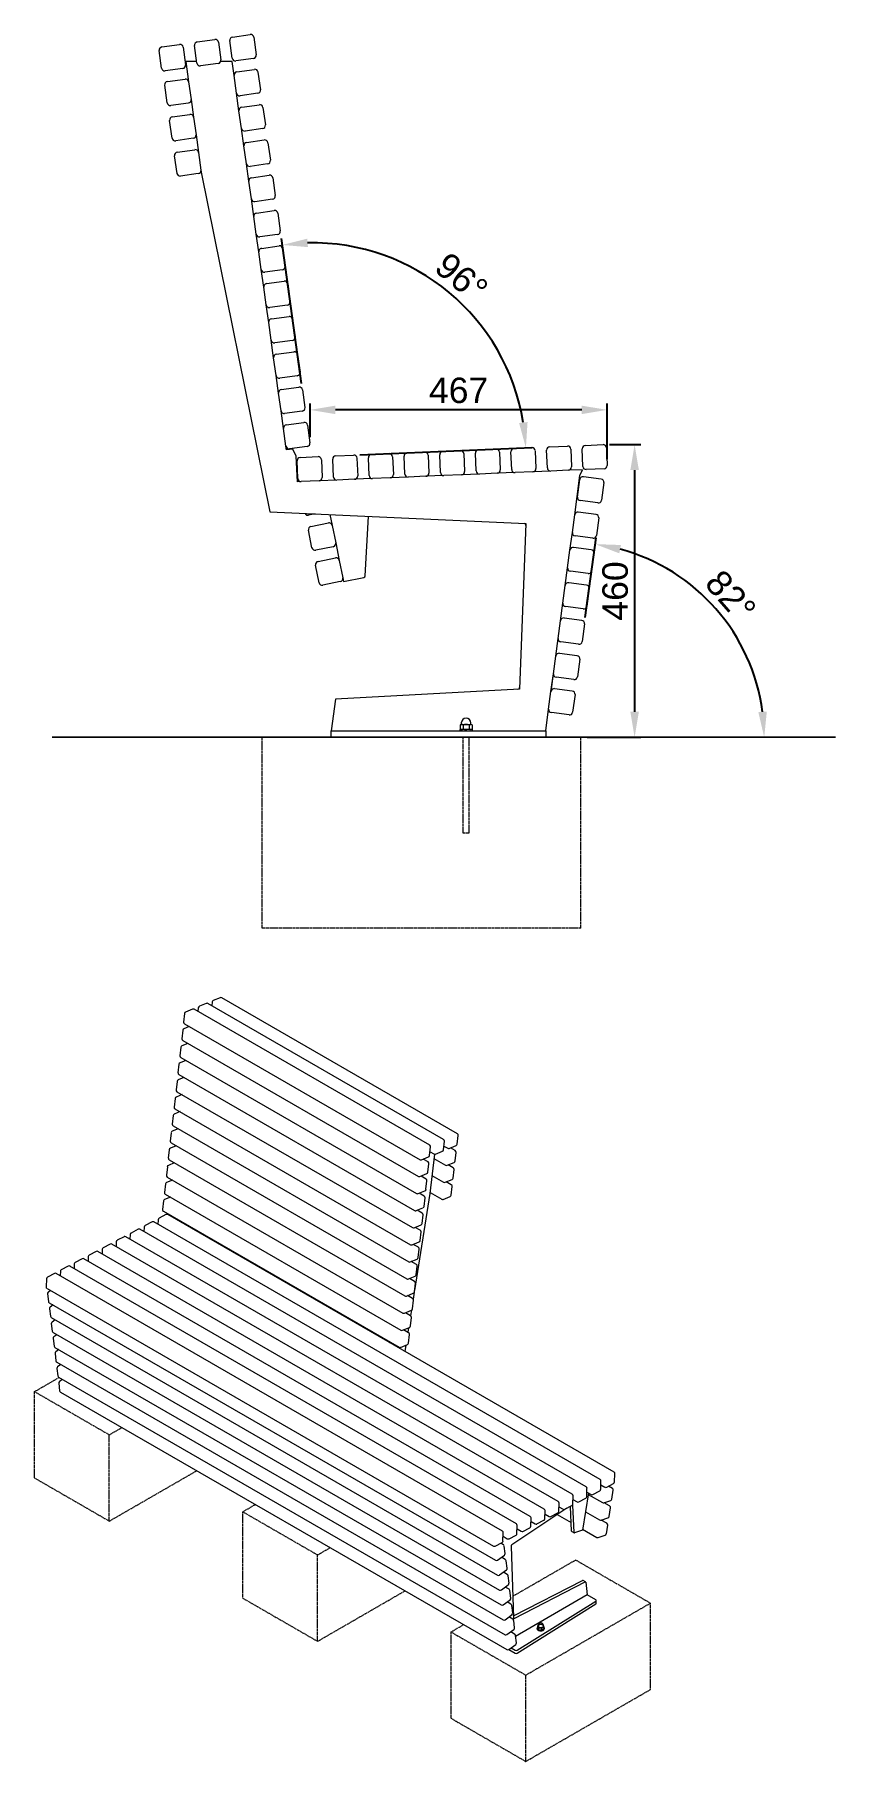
# Model space of a CAD drawing. Header units: millimetres. Extents: x -266 to 4592, y 800 to 4184.
# Drawn here: x 3334 to 4592, y 1384 to 4097 of the extents above; entities that cross this region are included whole.
import ezdxf

# ---------------------------------------------------------------- set-up
doc = ezdxf.new("R2010")
doc.units = ezdxf.units.MM
doc.linetypes.add('HIDDEN', pattern=[1.905, 1.27, -0.635])
for name, color, linetype, lineweight in [('ZANO_R', 7, 'Continuous', 0), ('ZANO_R_przerywana', 7, 'HIDDEN', 0), ('ZANO_W', 1, 'Continuous', 0)]:
    doc.layers.add(name, color=color, linetype=linetype, lineweight=lineweight)
doc.styles.get("Standard").update_dxf_attribs({"font": 'ARIALUNI.TTF'})
doc.dimstyles.new('pl i ang', dxfattribs={"dimtxt": 50, "dimasz": 50, "dimexe": 1.25, "dimexo": 0.625, "dimgap": 10, "dimtad": 1, "dimtoh": 1, "dimtxsty": 'Standard', "dimcen": 2.5, "dimclrd": 1, "dimclre": 1, "dimclrt": 1, "dimadec": 0, "dimazin": 0, "dimtfac": 1, "dimtmove": 0, "dimatfit": 3, "dimfxl": 1, "dimarcsym": 1})

# ---------------------------------------------------------------- blocks, each defined once
blk = doc.blocks.new('*D426')
at = {"layer": 'ZANO_W', "color": 1, "lineweight": -2}
for p, q in [((3766.6, 3464.6), (3766.6, 3517.3)), ((4193.2, 3507.3), (3806.6, 3507.3)), ((4233.2, 3429.6), (4233.2, 3517.3))]:
    blk.add_line(p, q, dxfattribs=at)
at = {"layer": 'ZANO_W', "color": 1}
for points in [[(3806.6, 3513.9), (3806.6, 3500.6), (3766.6, 3507.3)], [(4193.2, 3500.6), (4193.2, 3513.9), (4233.2, 3507.3)]]:
    blk.add_solid(points, dxfattribs=at)
at = {"layer": 'ZANO_W', "color": 1, "insert": (3999.9, 3537.7), "char_height": 40, "attachment_point": 5}
blk.add_mtext('467', dxfattribs=at)
blk = doc.blocks.new('*D427')
at = {"layer": 'ZANO_W', "color": 1, "lineweight": -2}
for p, q in [((4236.8, 3452.7), (4286.3, 3452.7)), ((4276.3, 3412.7), (4276.3, 3033)), ((4201.7, 2993), (4286.3, 2993))]:
    blk.add_line(p, q, dxfattribs=at)
at = {"layer": 'ZANO_W', "color": 1}
for points in [[(4283, 3412.7), (4269.6, 3412.7), (4276.3, 3452.7)], [(4269.6, 3033), (4283, 3033), (4276.3, 2993)]]:
    blk.add_solid(points, dxfattribs=at)
at = {"layer": 'ZANO_W', "color": 1, "insert": (4245.9, 3222.8), "char_height": 40, "attachment_point": 5, "rotation": 90}
blk.add_mtext('460', dxfattribs=at)
blk = doc.blocks.new('*D428')
at = {"layer": 'ZANO_W', "color": 1, "lineweight": -2}
for p, q in [((3753.5, 3548.7), (3721.6, 3776.3)), ((3845.1, 3436.6), (4115.6, 3448))]:
    blk.add_line(p, q, dxfattribs=at)
blk.add_arc((3769.6, 3433.4), 336.3, 9.24, 91.1548, dxfattribs=at)
at = {"layer": 'ZANO_W', "color": 1}
for points in [[(3762.3, 3776.2), (3763.4, 3762.9), (3723, 3766.4)], [(4094.9, 3486.7), (4108.2, 3488.1), (4105.6, 3447.6)]]:
    blk.add_solid(points, dxfattribs=at)
at = {"layer": 'ZANO_W', "color": 1, "insert": (4004.5, 3715.2), "char_height": 40, "attachment_point": 5, "rotation": 320.1974}
blk.add_mtext('96%%d', dxfattribs=at)
blk = doc.blocks.new('*D429')
at = {"layer": 'ZANO_W', "color": 1, "lineweight": -2}
blk.add_line((4198.9, 3181), (4215.8, 3306.3), dxfattribs=at)
blk.add_arc((4173.7, 2993), 306.1, 7.492, 74.8661, dxfattribs=at)
at = {"layer": 'ZANO_W', "color": 1}
for points in [[(4254.9, 3295), (4252.3, 3281.9), (4214.4, 3296.4)], [(4470.6, 3032.4), (4483.9, 3033.3), (4479.8, 2993)]]:
    blk.add_solid(points, dxfattribs=at)
at = {"layer": 'ZANO_W', "color": 1, "insert": (4427.1, 3214.7), "char_height": 40, "attachment_point": 5, "rotation": 311.179}
blk.add_mtext('82%%d', dxfattribs=at)

msp = doc.modelspace()

# ---------------------------------------------------------------- linework, layer by layer
at = {"layer": 'ZANO_R'}
for p, q in [((3644.9, 4092.9), (3672.7, 4096.8)), ((3533.6, 4044), (3529.8, 4071.7)), ((3534, 4077.4), (3561.7, 4081.3)), ((3567.4, 4077), (3571.3, 4049.3)), ((3589.1, 4051.8), (3585.2, 4079.5)), ((3589.5, 4085.2), (3617.2, 4089)), ((3622.8, 4084.8), (3626.7, 4057.1)), ((3644.6, 4059.6), (3640.7, 4087.3)), ((3678.3, 4092.6), (3682.2, 4064.8)), ((3567, 4043.6), (3539.3, 4039.8)), ((3571.6, 4054.4), (3576, 4022.7)), ((3588.7, 4054.4), (3571.6, 4054.4)), ((3622.5, 4051.4), (3594.7, 4047.5)), ((3644.3, 4054.5), (3626.4, 4054.4)), ((3647.3, 4032.7), (3644.3, 4054.5)), ((3677.9, 4059.2), (3650.2, 4055.3)), ((3651.6, 4038.3), (3679.3, 4042.2)), ((3542.3, 3989.7), (3538.4, 4017.4)), ((3542.6, 4023.1), (3570.4, 4026.9)), ((3576, 4022.7), (3579.9, 3995)), ((3651.2, 4004.9), (3647.3, 4032.7)), ((3684.9, 4037.9), (3688.8, 4010.2)), ((3575.6, 3989.3), (3547.9, 3985.4)), ((3579.9, 3995), (3583.8, 3967.2)), ((3655.1, 3977.2), (3651.2, 4004.9)), ((3684.6, 4004.6), (3656.8, 4000.7)), ((3550, 3934.2), (3546.1, 3962)), ((3550.4, 3967.6), (3578.1, 3971.5)), ((3583.8, 3967.2), (3587.7, 3939.5)), ((3659, 3949.5), (3655.1, 3977.2)), ((3659.3, 3982.9), (3687.1, 3986.7)), ((3692.7, 3982.5), (3696.6, 3954.8)), ((3583.4, 3933.9), (3555.7, 3930)), ((3587.7, 3939.5), (3591.5, 3911.8)), ((3662.8, 3921.8), (3659, 3949.5)), ((3692.3, 3949.1), (3664.6, 3945.2)), ((3557.8, 3878.8), (3553.9, 3906.5)), ((3558.2, 3912.1), (3585.9, 3916)), ((3591.5, 3911.8), (3595.4, 3884)), ((3666.7, 3894), (3662.8, 3921.8)), ((3667.1, 3927.4), (3694.8, 3931.3)), ((3700.5, 3927), (3704.4, 3899.3)), ((3595.4, 3884), (3596.3, 3878.1)), ((3670.6, 3866.3), (3666.7, 3894)), ((3700.1, 3893.7), (3672.4, 3889.8)), ((3591.2, 3878.4), (3563.4, 3874.5)), ((3596.3, 3878.1), (3703.3, 3347)), ((3674.5, 3838.6), (3670.6, 3866.3)), ((3674.9, 3871.9), (3702.6, 3875.8)), ((3708.2, 3871.6), (3712.1, 3843.8)), ((3678.4, 3810.8), (3674.5, 3838.6)), ((3707.9, 3838.2), (3680.1, 3834.3)), ((3682.3, 3783.1), (3678.4, 3810.8)), ((3682.6, 3816.5), (3710.4, 3820.4)), ((3716, 3816.1), (3719.9, 3788.4)), ((3686.2, 3755.4), (3682.3, 3783.1)), ((3715.6, 3782.7), (3687.9, 3778.9)), ((3690, 3727.7), (3686.2, 3755.4)), ((3690.4, 3761), (3718.1, 3764.9)), ((3723.8, 3760.7), (3727.7, 3732.9)), ((3693.9, 3699.9), (3690, 3727.7)), ((3723.4, 3727.3), (3695.7, 3723.4)), ((3697.8, 3672.2), (3693.9, 3699.9)), ((3698.2, 3705.6), (3725.9, 3709.5)), ((3731.6, 3705.2), (3735.4, 3677.5)), ((3701.7, 3644.5), (3697.8, 3672.2)), ((3731.2, 3671.8), (3703.5, 3667.9)), ((3705.6, 3616.7), (3701.7, 3644.5)), ((3706, 3650.1), (3733.7, 3654)), ((3739.3, 3649.7), (3743.2, 3622)), ((3709.5, 3589), (3705.6, 3616.7)), ((3739, 3616.4), (3711.2, 3612.5)), ((3713.3, 3561.3), (3709.5, 3589)), ((3713.7, 3594.7), (3741.5, 3598.5)), ((3747.1, 3594.3), (3751, 3566.6)), ((3717.2, 3533.6), (3713.3, 3561.3)), ((3746.7, 3560.9), (3719, 3557)), ((3721.1, 3505.8), (3717.2, 3533.6)), ((3721.5, 3539.2), (3749.2, 3543.1)), ((3754.9, 3538.8), (3758.7, 3511.1)), ((3725, 3478.1), (3721.1, 3505.8)), ((3754.5, 3505.4), (3726.8, 3501.6)), ((3728.9, 3450.4), (3725, 3478.1)), ((3729.3, 3483.7), (3757, 3487.6)), ((3762.6, 3483.4), (3766.5, 3455.6)), ((3729.7, 3444.4), (3728.9, 3450.4)), ((3739.6, 3445.8), (3729.7, 3444.4)), ((3762.3, 3450), (3734.5, 3446.1)), ((3745.1, 3434.4), (3739.6, 3445.8)), ((4031, 3444.4), (4058.9, 3445.6)), ((4086.9, 3446.8), (4114.9, 3448)), ((4142.9, 3449.2), (4170.8, 3450.4)), ((4176, 3445.6), (4177.2, 3417.6)), ((4195.2, 3418.4), (4194, 3446.3)), ((4198.8, 3451.5), (4226.8, 3452.7)), ((4232, 3447.9), (4233.2, 3420)), ((3746.8, 3394.4), (3745.1, 3434.4)), ((3747.6, 3399.4), (3746.4, 3427.4)), ((3751.2, 3432.6), (3779.2, 3433.8)), ((3784.4, 3429), (3785.6, 3401)), ((3803.6, 3401.8), (3802.4, 3429.8)), ((3807.2, 3435), (3835.1, 3436.2)), ((3840.3, 3431.4), (3841.5, 3403.4)), ((3859.5, 3404.2), (3858.3, 3432.1)), ((3863.1, 3437.3), (3891.1, 3438.5)), ((3896.3, 3433.7), (3897.5, 3405.8)), ((3915.5, 3406.5), (3914.3, 3434.5)), ((3919.1, 3439.7), (3947, 3440.9)), ((3952.2, 3436.1), (3953.4, 3408.1)), ((3971.4, 3408.9), (3970.2, 3436.9)), ((3975, 3442.1), (4003, 3443.3)), ((4008.2, 3438.5), (4009.4, 3410.5)), ((4027.4, 3411.3), (4026.2, 3439.2)), ((4064.1, 3440.8), (4065.3, 3412.9)), ((4083.3, 3413.6), (4082.1, 3441.6)), ((4120.1, 3443.2), (4121.3, 3415.2)), ((4139.3, 3416), (4138.1, 3444)), ((3752.8, 3394.7), (3746.8, 3394.4)), ((3780.8, 3395.8), (3752.8, 3394.7)), ((3808.8, 3397), (3780.8, 3395.8)), ((3836.7, 3398.2), (3808.8, 3397)), ((3864.7, 3399.4), (3836.7, 3398.2)), ((3892.7, 3400.6), (3864.7, 3399.4)), ((3920.7, 3401.7), (3892.7, 3400.6)), ((3948.6, 3402.9), (3920.7, 3401.7)), ((3976.6, 3404.1), (3948.6, 3402.9)), ((4004.6, 3405.3), (3976.6, 3404.1)), ((4032.6, 3406.5), (4004.6, 3405.3)), ((4060.5, 3407.7), (4032.6, 3406.5)), ((4088.5, 3408.8), (4060.5, 3407.7)), ((4116.5, 3410), (4088.5, 3408.8)), ((4144.5, 3411.2), (4116.5, 3410)), ((4172.4, 3412.4), (4144.5, 3411.2)), ((4194.4, 3413.3), (4172.4, 3412.4)), ((4182.3, 3342.6), (4190.5, 3404.1)), ((4182.3, 3342.6), (4190.5, 3404.1)), ((4186.6, 3370.4), (4190.4, 3398.1)), ((4190.5, 3404.1), (4194.4, 3413.3)), ((4194.4, 3413.2), (4194.4, 3413.3)), ((4194.4, 3413.3), (4194.4, 3413.3)), ((4196, 3402.4), (4223.7, 3398.7)), ((4228.4, 3414.8), (4200.4, 3413.6)), ((4228, 3393.1), (4224.3, 3365.3)), ((4218.7, 3361), (4190.9, 3364.7)), ((3703.3, 3347), (4105.7, 3328.6)), ((3774.5, 3343.8), (3764.4, 3341.7)), ((3797.9, 3342.7), (3801.3, 3325.7)), ((3853.3, 3246.8), (3858.3, 3339.9)), ((4178.6, 3314.9), (4182.3, 3342.6)), ((4187.9, 3346.9), (4215.7, 3343.2)), ((4219.9, 3337.6), (4216.2, 3309.8)), ((3769.7, 3290.7), (3764.1, 3318.2)), ((3768, 3324.1), (3795.4, 3329.6)), ((3801.3, 3325.7), (3806.9, 3298.3)), ((4105.7, 3328.6), (4095.7, 3068.6)), ((4174.8, 3287.1), (4178.6, 3314.9)), ((4174.8, 3287.1), (4178.6, 3314.8)), ((3803, 3292.4), (3775.6, 3286.8)), ((3806.9, 3298.3), (3812.5, 3270.9)), ((4171.1, 3259.4), (4174.8, 3287.1)), ((4180.5, 3291.4), (4208.2, 3287.7)), ((4210.6, 3305.5), (4182.9, 3309.2)), ((3780.9, 3235.8), (3775.3, 3263.3)), ((3779.2, 3269.2), (3806.6, 3274.8)), ((3812.5, 3270.9), (3818.1, 3243.4)), ((4167.4, 3231.6), (4171.1, 3259.4)), ((4167.4, 3231.6), (4171.1, 3259.3)), ((4212.5, 3282.1), (4208.8, 3254.3)), ((3814.2, 3237.5), (3786.8, 3231.9)), ((3818.1, 3243.4), (3819.3, 3237.6)), ((3819.3, 3237.6), (3850.9, 3244)), ((4163.7, 3203.9), (4167.4, 3231.6)), ((4173, 3235.9), (4200.8, 3232.2)), ((4203.2, 3250), (4175.4, 3253.7)), ((4159.9, 3176.1), (4163.7, 3203.9)), ((4159.9, 3176.1), (4163.7, 3203.8)), ((4205.1, 3226.6), (4201.3, 3198.8)), ((4156.2, 3148.4), (4159.9, 3176.1)), ((4165.6, 3180.4), (4193.3, 3176.7)), ((4195.7, 3194.5), (4168, 3198.2)), ((4152.5, 3120.6), (4156.2, 3148.4)), ((4152.5, 3120.6), (4156.2, 3148.3)), ((4197.6, 3171.1), (4193.9, 3143.3)), ((4148.8, 3092.9), (4152.5, 3120.6)), ((4158.1, 3124.9), (4185.9, 3121.2)), ((4188.3, 3139), (4160.5, 3142.7)), ((4145, 3065.1), (4148.8, 3092.9)), ((4145.1, 3065.1), (4148.8, 3092.8)), ((4190.2, 3115.5), (4186.4, 3087.8)), ((4095.7, 3068.6), (3806.7, 3053)), ((4150.7, 3069.4), (4178.4, 3065.7)), ((4180.8, 3083.5), (4153.1, 3087.2)), ((3806.7, 3053), (3800, 3003)), ((4141.3, 3037.3), (4145, 3065.1)), ((4182.7, 3060), (4179, 3032.3)), ((4003.7, 3013), (4002.5, 3012.3)), ((4002.5, 3012.3), (4002.5, 3005.7)), ((4003.7, 3013), (4004.8, 3013)), ((4004.2, 3015.5), (4004.2, 3013.2)), ((4004.8, 3013), (4011.7, 3013)), ((4007.1, 3012.3), (4007.1, 3005.7)), ((4011.7, 3013), (4018.6, 3013)), ((4016.3, 3012.3), (4016.3, 3005.7)), ((4018.6, 3013), (4019.7, 3013)), ((4019.2, 3013.2), (4019.2, 3015.5)), ((4021, 3012.3), (4019.7, 3013)), ((4021, 3012.3), (4021, 3005.7)), ((4136.7, 3003), (4141.3, 3037.3)), ((4136.7, 3003), (4141.3, 3037.3)), ((4173.4, 3028), (4145.6, 3031.7)), ((3361.5, 2993), (4591.7, 2993)), ((4591.7, 2993), (3361.5, 2993)), ((4191.7, 2993), (3691.7, 2993)), ((4191.7, 2993), (3691.7, 2993)), ((3800, 2993), (3800, 3003)), ((3800, 3003), (3803.9, 3003)), ((3803.9, 3003), (4132.6, 3003)), ((4001.7, 3005), (4001.7, 3003)), ((4021.7, 3005), (4001.7, 3005)), ((4002.5, 3005.7), (4003.7, 3005)), ((4006.7, 2993), (4016.7, 2993)), ((4006.7, 2993), (4016.7, 2993)), ((4019.7, 3005), (4021, 3005.7)), ((4021.7, 3003), (4021.7, 3005)), ((4132.6, 3003), (4136.7, 3003)), ((4136.7, 3003), (4136.7, 3003)), ((4136.7, 3003), (4136.7, 3003)), ((4136.7, 3003), (4136.7, 2993)), ((3613, 2577.2), (3612.3, 2571.3)), ((3625.5, 2583.9), (3614.7, 2579.4)), ((3998, 2370.2), (3628, 2583.8)), ((3569.5, 2559.1), (3568, 2545.7)), ((3582.1, 2565.9), (3571.2, 2561.4)), ((3954.5, 2352.1), (3584.5, 2565.7)), ((3591.2, 2568.2), (3590.6, 2562.2)), ((3603.8, 2574.9), (3592.9, 2570.4)), ((3976.3, 2361.1), (3606.2, 2574.7)), ((3566.9, 2532.9), (3565.4, 2519.5)), ((3576.9, 2538.6), (3568.6, 2535.2)), ((3569.4, 2543), (3939.4, 2329.4)), ((3563.9, 2506.1), (3562.4, 2492.7)), ((3574.8, 2512.2), (3565.6, 2508.3)), ((3566.8, 2516.8), (3936.8, 2303.2)), ((3560.8, 2479.3), (3559.3, 2465.9)), ((3571.8, 2485.3), (3562.5, 2481.5)), ((3563.7, 2490), (3933.8, 2276.4)), ((3557.8, 2452.4), (3556.3, 2439)), ((3568.7, 2458.5), (3559.5, 2454.7)), ((3560.7, 2463.1), (3930.7, 2249.5)), ((3554.8, 2425.6), (3553.2, 2412.2)), ((3565.7, 2431.7), (3556.5, 2427.9)), ((3557.7, 2436.3), (3927.7, 2222.7)), ((3551.7, 2398.8), (3550.2, 2385.4)), ((3562.6, 2404.9), (3553.4, 2401)), ((3554.6, 2409.5), (3924.6, 2195.9)), ((3548.7, 2371.9), (3547.2, 2358.5)), ((3559.6, 2378), (3550.4, 2374.2)), ((3551.6, 2382.7), (3921.6, 2169)), ((3997.8, 2354), (3999.3, 2367.5)), ((3545.6, 2345.1), (3544.1, 2331.7)), ((3556.5, 2351.2), (3547.3, 2347.4)), ((3548.5, 2355.8), (3918.5, 2142.2)), ((3941.8, 2329.2), (3952.7, 2333.8)), ((3954.4, 2336), (3955.9, 2349.4)), ((3961.9, 2338.1), (3954.9, 2276.2)), ((3955.1, 2341.9), (3961.1, 2338.4)), ((3963.6, 2338.3), (3974.4, 2342.8)), ((3976.1, 2345), (3977.6, 2358.4)), ((3976.8, 2350.9), (3982.8, 2347.4)), ((3985.3, 2347.3), (3996.1, 2351.8)), ((3994.6, 2343.7), (3987, 2348)), ((3994.4, 2327.5), (3996, 2340.9)), ((3542.6, 2318.3), (3541.1, 2304.9)), ((3553.5, 2324.4), (3544.3, 2320.5)), ((3545.5, 2329), (3915.5, 2115.4)), ((3939.2, 2303), (3950.1, 2307.6)), ((3951.9, 2325.9), (3944.4, 2330.3)), ((3951.8, 2309.8), (3953.3, 2323.2)), ((3961.1, 2331.5), (3979.4, 2320.9)), ((3981.9, 2320.8), (3992.8, 2325.3)), ((3991.6, 2316.8), (3983.5, 2321.5)), ((3991.4, 2300.7), (3992.9, 2314.1)), ((3539.6, 2291.5), (3538, 2278)), ((3550.5, 2297.5), (3541.2, 2293.7)), ((3542.4, 2302.2), (3912.5, 2088.6)), ((3936.2, 2276.2), (3947.1, 2280.7)), ((3948.9, 2299.1), (3940.9, 2303.7)), ((3948.7, 2283), (3950.3, 2296.4)), ((3958.1, 2304.7), (3976.4, 2294.1)), ((3978.9, 2293.9), (3989.7, 2298.5)), ((3988.5, 2290), (3980.5, 2294.6)), ((3988.4, 2273.9), (3989.9, 2287.3)), ((3536.5, 2264.6), (3535, 2251.2)), ((3547.4, 2270.7), (3538.2, 2266.9)), ((3539.4, 2275.3), (3909.4, 2061.7)), ((3954.9, 2276.2), (3930.7, 2123.8)), ((3933.2, 2249.4), (3944, 2253.9)), ((3945.9, 2272.3), (3937.8, 2276.9)), ((3945.7, 2256.1), (3947.2, 2269.6)), ((3955.1, 2277.8), (3973.4, 2267.3)), ((3975.8, 2267.1), (3986.7, 2271.6)), ((3518.5, 2231.7), (3507.6, 2225.9)), ((4222.1, 1827), (3521.2, 2231.7)), ((3528, 2235.1), (3527.7, 2227.9)), ((3540.4, 2243.3), (3529.5, 2237.5)), ((3536.4, 2248.5), (3906.4, 2034.9)), ((4244, 1838.6), (3543.1, 2243.2)), ((3565.6, 2230.2), (3565.7, 2231.6)), ((3569.5, 2228), (3569.6, 2229.3)), ((3930.1, 2222.6), (3941, 2227.1)), ((3942.8, 2245.4), (3934.8, 2250.1)), ((3942.7, 2229.3), (3944.2, 2242.7)), ((3462.3, 2200.4), (3462, 2193.1)), ((3474.7, 2208.5), (3463.7, 2202.8)), ((4178.2, 1803.9), (3477.4, 2208.5)), ((3484.2, 2212), (3483.9, 2204.7)), ((3496.6, 2220.1), (3485.7, 2214.3)), ((4200.2, 1815.5), (3499.3, 2220.1)), ((3506.1, 2223.6), (3505.8, 2216.3)), ((3588.8, 2218.2), (3588.6, 2217)), ((3927.1, 2195.7), (3937.9, 2200.2)), ((3939.8, 2218.6), (3931.8, 2223.2)), ((3939.6, 2202.5), (3941.1, 2215.9)), ((3409, 2173.8), (3398, 2168)), ((4112.5, 1769.2), (3411.7, 2173.8)), ((3418.5, 2177.3), (3418.2, 2170)), ((3430.9, 2185.4), (3419.9, 2179.6)), ((4134.4, 1780.7), (3433.6, 2185.3)), ((3440.4, 2188.8), (3440.1, 2181.6)), ((3452.8, 2197), (3441.8, 2191.2)), ((4156.3, 1792.3), (3455.5, 2196.9)), ((3924, 2168.9), (3934.9, 2173.4)), ((3936.7, 2191.8), (3928.7, 2196.4)), ((3936.6, 2175.6), (3938.1, 2189.1)), ((3365.2, 2150.7), (3354.2, 2144.9)), ((4068.7, 1746), (3367.8, 2150.6)), ((3374.6, 2154.1), (3374.4, 2146.8)), ((3387.1, 2162.2), (3376.1, 2156.5)), ((4090.6, 1757.6), (3389.7, 2162.2)), ((3396.5, 2165.7), (3396.3, 2158.4)), ((3921, 2142.1), (3931.8, 2146.6)), ((3933.7, 2164.9), (3925.7, 2169.6)), ((3933.5, 2148.8), (3935.1, 2162.2)), ((3352.7, 2142.5), (3352.3, 2129.6)), ((3353.7, 2127.1), (4054.5, 1722.5)), ((3354.3, 2118.6), (3355.8, 2106.9)), ((3359.2, 2123.9), (3355.4, 2121.1)), ((3917.9, 2115.2), (3928.8, 2119.7)), ((3927.6, 2111.3), (3919.6, 2115.9)), ((3930.6, 2138.1), (3922.6, 2142.7)), ((3930.3, 2121.2), (3928.6, 2110.4)), ((3930.5, 2122), (3932, 2135.4)), ((3357.1, 2104.8), (4058, 1700.2)), ((3357.5, 2095.3), (3358.9, 2083.6)), ((3363.2, 2101.3), (3358.6, 2097.9)), ((3914.9, 2088.4), (3925.8, 2092.9)), ((3924.6, 2084.4), (3916.5, 2089.1)), ((3925.8, 2092.9), (3924.5, 2084.5)), ((3927.4, 2095.2), (3929, 2108.6)), ((3360.3, 2081.5), (4061.2, 1676.9)), ((3360.4, 2071.9), (3361.8, 2060.2)), ((3366.4, 2078), (3361.5, 2074.5)), ((3911.9, 2061.6), (3922.7, 2066.1)), ((3921.5, 2057.6), (3913.5, 2062.2)), ((3921.5, 2065.6), (3920.3, 2058.3)), ((3924.4, 2068.3), (3925.9, 2081.7)), ((3363.2, 2058.1), (4064.1, 1653.5)), ((3363.3, 2048.5), (3364.7, 2036.8)), ((3369.3, 2054.6), (3364.4, 2051)), ((3366.1, 2034.7), (4067, 1630.1)), ((3892.6, 2041.5), (3892.6, 2042.8)), ((3896.5, 2039.2), (3896.5, 2040.6)), ((3908.8, 2034.7), (3919.7, 2039.2)), ((3917.1, 2038.2), (3915.5, 2028.2)), ((3921.4, 2041.5), (3922.9, 2054.9)), ((3366.2, 2025.1), (3367.7, 2013.3)), ((3372.2, 2031.2), (3367.3, 2027.6)), ((3369, 2011.3), (4069.9, 1606.7)), ((3375.1, 2007.8), (3370.2, 2004.2)), ((3369.1, 2001.6), (3370.6, 1989.9)), ((3371.9, 1987.9), (4072.8, 1583.3)), ((3378, 1984.4), (3373.1, 1980.8)), ((3372, 1978.2), (3373.5, 1966.5)), ((3374.9, 1964.5), (4075.7, 1559.9)), ((4223, 1811.6), (4223.4, 1824.6)), ((4223.2, 1818.9), (4229.8, 1815.1)), ((4232.5, 1815.1), (4243.4, 1820.9)), ((4244.9, 1823.2), (4245.4, 1836.1)), ((4179.2, 1788.5), (4179.6, 1801.4)), ((4179.4, 1795.7), (4186, 1792)), ((4188.6, 1791.9), (4199.6, 1797.7)), ((4203.8, 1805.9), (4194.5, 1747.4)), ((4201.1, 1800.1), (4201.5, 1813)), ((4201.3, 1807.3), (4207.9, 1803.5)), ((4203.5, 1803.7), (4225.8, 1790.8)), ((4210.6, 1803.5), (4221.5, 1809.3)), ((4228, 1790.6), (4238.8, 1794.3)), ((4237.1, 1785.6), (4228.3, 1790.7)), ((4241.5, 1812.9), (4235.2, 1816.5)), ((4240.6, 1796.4), (4242.8, 1810.1)), ((4169.9, 1782), (4083.5, 1724.5)), ((4113.4, 1753.7), (4113.9, 1766.7)), ((4135.4, 1765.3), (4135.8, 1778.2)), ((4135.6, 1772.6), (4142.2, 1768.8)), ((4144.8, 1768.8), (4155.8, 1774.6)), ((4154.9, 1772), (4176.6, 1759.5)), ((4157.3, 1776.9), (4157.7, 1789.8)), ((4157.5, 1784.2), (4164.1, 1780.4)), ((4166.7, 1780.3), (4177.7, 1786.1)), ((4177.3, 1746.1), (4175.4, 1784.9)), ((4181.2, 1743.9), (4179.1, 1786.7)), ((4199.1, 1776.3), (4221.4, 1763.5)), ((4223.7, 1763.2), (4234.4, 1766.9)), ((4232.7, 1758.3), (4223.9, 1763.3)), ((4236.2, 1769.1), (4238.4, 1782.8)), ((4069.6, 1730.6), (4070.1, 1743.5)), ((4069.9, 1737.9), (4076.4, 1734.1)), ((4079.1, 1734), (4090.1, 1739.8)), ((4091.5, 1742.2), (4092, 1755.1)), ((4091.8, 1749.4), (4098.3, 1745.7)), ((4101, 1745.6), (4112, 1751.4)), ((4113.7, 1761), (4120.2, 1757.2)), ((4122.9, 1757.2), (4133.9, 1763)), ((4177.6, 1745.4), (4181.5, 1743.2)), ((4194.5, 1747.4), (4182.1, 1743.2)), ((4194.7, 1749), (4217, 1736.1)), ((4219.3, 1735.9), (4230, 1739.6)), ((4231.9, 1741.8), (4234.1, 1755.4)), ((4057.2, 1722.5), (4068.2, 1728.2)), ((4070.2, 1724.6), (4066, 1727.1)), ((4073, 1710.9), (4071.5, 1722.6)), ((4082.4, 1722.5), (4086.2, 1609.7)), ((4061, 1700.4), (4071.9, 1708.3)), ((4064.2, 1677.1), (4075, 1685)), ((4073.3, 1701.4), (4067.2, 1704.9)), ((4076.1, 1687.6), (4074.7, 1699.3)), ((4067.1, 1653.7), (4078, 1661.6)), ((4076.2, 1678), (4070.2, 1681.5)), ((4079.2, 1654.6), (4073.1, 1658.1)), ((4079.1, 1664.2), (4077.6, 1675.9)), ((4086.1, 1612.7), (4194.5, 1668.5)), ((4087.3, 1609), (4198.4, 1666.3)), ((4199.2, 1666.3), (4195.3, 1668.6)), ((4199.5, 1665.7), (4202, 1645.7)), ((4070, 1630.3), (4080.9, 1638.2)), ((4082.1, 1631.1), (4076, 1634.7)), ((4082, 1640.8), (4080.5, 1652.5)), ((4084.9, 1617.4), (4083.4, 1629.1)), ((4202, 1645.7), (4089.5, 1580.7)), ((4091.8, 1559), (4215.5, 1636.2)), ((4091.8, 1554.5), (4215.5, 1631.6)), ((4215.4, 1637.9), (4202, 1645.7)), ((4216.1, 1632.5), (4216.1, 1637)), ((4072.9, 1606.8), (4083.8, 1614.8)), ((4085, 1607.7), (4078.9, 1611.2)), ((4087.8, 1594), (4086.4, 1605.7)), ((4075.8, 1583.4), (4086.7, 1591.4)), ((4087.9, 1584.3), (4081.8, 1587.8)), ((4090.7, 1570.6), (4089.3, 1582.3)), ((4123.4, 1593.1), (4123.4, 1592.2)), ((4124, 1597.1), (4124, 1594.2)), ((4124.8, 1597.8), (4124.8, 1596.8)), ((4125.3, 1594.3), (4125.3, 1591.3)), ((4130.2, 1593.5), (4130.2, 1590.5)), ((4133.1, 1596.8), (4133.1, 1597.8)), ((4133.2, 1597.4), (4133.1, 1597.6)), ((4133.9, 1595.6), (4133.9, 1592.6)), ((4134.5, 1592.2), (4134.5, 1593.1)), ((4078.8, 1560), (4089.6, 1568)), ((4078.8, 1560.1), (4088.6, 1554.4)), ((4082.3, 1562.6), (4088.6, 1558.9))]:
    msp.add_line(p, q, dxfattribs=at)
at = {"layer": 'ZANO_R', "flags": 128}
for points in [[(4002.5, 3012.3), (4003.6, 3012.8), (4004.8, 3013)], [(4011.7, 3005), (4012.9, 3005), (4016.3, 3005.7)], [(4021, 3005.7), (4019.8, 3005.2), (4018.6, 3005)], [(4132.8, 1590.8), (4132, 1590.4), (4131.1, 1590.1), (4130.1, 1589.9), (4129.1, 1589.9), (4128, 1589.9), (4127, 1590.1), (4126, 1590.3), (4125.2, 1590.7), (4124.5, 1591.2), (4123.9, 1591.7), (4123.6, 1592.2), (4123.4, 1592.8), (4123.4, 1593.5), (4123.7, 1594), (4124, 1594.5)], [(4132.8, 1589.9), (4132, 1589.5), (4131.1, 1589.2), (4130.1, 1589), (4129.1, 1589), (4128, 1589), (4127, 1589.2), (4126, 1589.4), (4125.2, 1589.8), (4124.5, 1590.3), (4123.9, 1590.8), (4123.6, 1591.3), (4123.4, 1591.9), (4123.4, 1592.2)], [(4124, 1597.1), (4124.6, 1597.7), (4124.8, 1597.8)], [(4133.1, 1597.3), (4133.1, 1597.2), (4133.2, 1596.6), (4133.1, 1596.1), (4132.8, 1595.6), (4132.3, 1595.1), (4131.6, 1594.8), (4130.8, 1594.5), (4130, 1594.3), (4129, 1594.2), (4128.1, 1594.3), (4127.2, 1594.4), (4126.4, 1594.7), (4125.7, 1595), (4125.2, 1595.5), (4124.8, 1596), (4124.6, 1596.5), (4124.7, 1597), (4124.8, 1597.3)], [(4125.3, 1591.3), (4125, 1591.8), (4124.6, 1592.4)], [(4124.8, 1596.8), (4124.8, 1596.6), (4125, 1596.1), (4125.3, 1595.6), (4125.8, 1595.2), (4126.5, 1594.9), (4127.3, 1594.6), (4128.1, 1594.4), (4129, 1594.4), (4129.9, 1594.5), (4130.8, 1594.7), (4131.5, 1594.9), (4132.2, 1595.3), (4132.6, 1595.7), (4133, 1596.2), (4133.1, 1596.7), (4133, 1597.3), (4132.7, 1597.8), (4132.3, 1598.2), (4131.7, 1598.6), (4131, 1598.9), (4130.1, 1599.1), (4129.3, 1599.2), (4128.4, 1599.2), (4127.5, 1599.1), (4126.7, 1598.8), (4126, 1598.5), (4126, 1598.5)], [(4125.3, 1594.3), (4126.5, 1594.3), (4127.8, 1594.2)], [(4130.2, 1590.5), (4129, 1590.5), (4127.8, 1590.6)], [(4130.2, 1593.5), (4131.6, 1594.6), (4132.1, 1594.9)], [(4132.1, 1591.3), (4131.6, 1591), (4130.2, 1590.5)], [(4132.1, 1594.9), (4133.4, 1595.5), (4133.9, 1595.6)], [(4133.9, 1592.6), (4133.4, 1592.3), (4132.1, 1591.3)], [(4133.9, 1594.5), (4134.1, 1594.2), (4134.4, 1593.6), (4134.5, 1593), (4134.3, 1592.4), (4134, 1591.8), (4133.5, 1591.3), (4132.8, 1590.8)], [(4133.2, 1597.4), (4133.2, 1597.5), (4133.1, 1597.6)], [(4133.9, 1595.6), (4133.5, 1596.5), (4133.2, 1597.4)]]:
    msp.add_lwpolyline(points, dxfattribs=at)
at = {"layer": 'ZANO_R'}
for centre, radius, start, end in [((3673.4, 4091.9), 5, 7.9747, 97.9747), ((3534.7, 4072.4), 5, 97.9747, 187.9747), ((3562.4, 4076.3), 5, 7.9747, 97.9747), ((3590.2, 4080.2), 5, 97.9747, 187.9747), ((3617.9, 4084.1), 5, 7.9747, 97.9747), ((3645.6, 4088), 5, 97.9747, 187.9747), ((3538.6, 4044.7), 5, 187.9747, 277.9747), ((3566.3, 4048.6), 5, 277.9747, 7.9747), ((3594, 4052.5), 5, 187.9747, 277.9747), ((3621.8, 4056.4), 5, 277.9747, 7.9747), ((3649.5, 4060.2), 5, 187.9747, 277.9747), ((3677.2, 4064.1), 5, 277.9747, 7.9747), ((3680, 4037.3), 5, 7.9747, 97.9747), ((3543.3, 4018.1), 5, 97.9747, 187.9747), ((3571.1, 4022), 5, 7.9747, 97.9747), ((3652.3, 4033.4), 5, 97.9747, 187.9747), ((3547.2, 3990.4), 5, 187.9747, 277.9747), ((3574.9, 3994.3), 5, 277.9747, 7.9747), ((3656.1, 4005.6), 5, 187.9747, 277.9747), ((3683.9, 4009.5), 5, 277.9747, 7.9747), ((3551.1, 3962.7), 5, 97.9747, 187.9747), ((3578.8, 3966.5), 5, 7.9747, 97.9747), ((3660, 3977.9), 5, 97.9747, 187.9747), ((3687.8, 3981.8), 5, 7.9747, 97.9747), ((3555, 3934.9), 5, 187.9747, 277.9747), ((3582.7, 3938.8), 5, 277.9747, 7.9747), ((3663.9, 3950.2), 5, 187.9747, 277.9747), ((3691.6, 3954.1), 5, 277.9747, 7.9747), ((3558.9, 3907.2), 5, 97.9747, 187.9747), ((3586.6, 3911.1), 5, 7.9747, 97.9747), ((3667.8, 3922.5), 5, 97.9747, 187.9747), ((3695.5, 3926.3), 5, 7.9747, 97.9747), ((3590.5, 3883.3), 5, 277.9747, 7.9747), ((3671.7, 3894.7), 5, 187.9747, 277.9747), ((3699.4, 3898.6), 5, 277.9747, 7.9747), ((3562.7, 3879.5), 5, 187.9747, 277.9747), ((3675.6, 3867), 5, 97.9747, 187.9747), ((3703.3, 3870.9), 5, 7.9747, 97.9747), ((3679.5, 3839.3), 5, 187.9747, 277.9747), ((3707.2, 3843.2), 5, 277.9747, 7.9747), ((3683.3, 3811.5), 5, 97.9747, 187.9747), ((3711.1, 3815.4), 5, 7.9747, 97.9747), ((3687.2, 3783.8), 5, 187.9747, 277.9747), ((3715, 3787.7), 5, 277.9747, 7.9747), ((3691.1, 3756.1), 5, 97.9747, 187.9747), ((3718.8, 3760), 5, 7.9747, 97.9747), ((3695, 3728.3), 5, 187.9747, 277.9747), ((3722.7, 3732.2), 5, 277.9747, 7.9747), ((3698.9, 3700.6), 5, 97.9747, 187.9747), ((3726.6, 3704.5), 5, 7.9747, 97.9747), ((3702.8, 3672.9), 5, 187.9747, 277.9747), ((3730.5, 3676.8), 5, 277.9747, 7.9747), ((3706.6, 3645.2), 5, 97.9747, 187.9747), ((3734.4, 3649), 5, 7.9747, 97.9747), ((3710.5, 3617.4), 5, 187.9747, 277.9747), ((3738.3, 3621.3), 5, 277.9747, 7.9747), ((3714.4, 3589.7), 5, 97.9747, 187.9747), ((3742.1, 3593.6), 5, 7.9747, 97.9747), ((3718.3, 3562), 5, 187.9747, 277.9747), ((3746, 3565.9), 5, 277.9747, 7.9747), ((3722.2, 3534.2), 5, 97.9747, 187.9747), ((3749.9, 3538.1), 5, 7.9747, 97.9747), ((3726.1, 3506.5), 5, 187.9747, 277.9747), ((3753.8, 3510.4), 5, 277.9747, 7.9747), ((3730, 3478.8), 5, 97.9747, 187.9747), ((3757.7, 3482.7), 5, 7.9747, 97.9747), ((3733.8, 3451.1), 5, 187.9747, 277.9747), ((3761.6, 3454.9), 5, 277.9747, 7.9747), ((4059.2, 3440.6), 5, 2.4202, 92.4202), ((4087.1, 3441.8), 5, 92.4202, 182.4202), ((4115.1, 3443), 5, 2.4202, 92.4202), ((4143.1, 3444.2), 5, 92.4202, 182.4202), ((4171.1, 3445.4), 5, 2.4202, 92.4202), ((4199, 3446.5), 5, 92.4202, 182.4202), ((4227, 3447.7), 5, 2.4202, 92.4202), ((3751.4, 3427.6), 5, 92.4202, 182.4202), ((3779.4, 3428.8), 5, 2.4202, 92.4202), ((3807.4, 3430), 5, 92.4202, 182.4202), ((3835.4, 3431.2), 5, 2.4202, 92.4202), ((3863.3, 3432.4), 5, 92.4202, 182.4202), ((3891.3, 3433.5), 5, 2.4202, 92.4202), ((3919.3, 3434.7), 5, 92.4202, 182.4202), ((3947.3, 3435.9), 5, 2.4202, 92.4202), ((3975.2, 3437.1), 5, 92.4202, 182.4202), ((4003.2, 3438.3), 5, 2.4202, 92.4202), ((4031.2, 3439.4), 5, 92.4202, 182.4202), ((4200.2, 3418.6), 5, 182.4202, 272.4202), ((4228.2, 3419.7), 5, 272.4202, 2.4202), ((3752.6, 3399.6), 5, 182.4202, 272.4202), ((3780.6, 3400.8), 5, 272.4202, 2.4202), ((3808.6, 3402), 5, 182.4202, 272.4202), ((3836.5, 3403.2), 5, 272.4202, 2.4202), ((3864.5, 3404.4), 5, 182.4202, 272.4202), ((3892.5, 3405.6), 5, 272.4202, 2.4202), ((3920.5, 3406.7), 5, 182.4202, 272.4202), ((3948.4, 3407.9), 5, 272.4202, 2.4202), ((3976.4, 3409.1), 5, 182.4202, 272.4202), ((4004.4, 3410.3), 5, 272.4202, 2.4202), ((4032.4, 3411.5), 5, 182.4202, 272.4202), ((4060.3, 3412.7), 5, 272.4202, 2.4202), ((4088.3, 3413.8), 5, 182.4202, 272.4202), ((4116.3, 3415), 5, 272.4202, 2.4202), ((4144.3, 3416.2), 5, 182.4202, 272.4202), ((4172.2, 3417.4), 5, 272.4202, 2.4202), ((4195.3, 3397.4), 5, 82.3581, 172.3581), ((4223.1, 3393.7), 5, 352.3581, 82.3581), ((4191.6, 3369.7), 5, 172.3581, 262.3581), ((4219.3, 3366), 5, 262.3581, 352.3581), ((3763.4, 3346.6), 5, 205.1023, 281.5201), ((4187.2, 3341.9), 5, 82.3581, 172.3581), ((4215, 3338.2), 5, 352.3581, 82.3581), ((3769, 3319.2), 5, 101.5201, 191.5201), ((3796.4, 3324.7), 5, 11.5201, 101.5201), ((4102.6, 3325.8), 3, 357.805, 73.4813), ((4183.5, 3314.2), 5, 172.3581, 262.3581), ((4211.3, 3310.5), 5, 262.3581, 352.3581), ((3774.6, 3291.7), 5, 191.5201, 281.5201), ((3802, 3297.3), 5, 281.5201, 11.5201), ((4179.8, 3286.4), 5, 82.3581, 172.3581), ((4207.5, 3282.7), 5, 352.3581, 82.3581), ((3780.2, 3264.3), 5, 101.5201, 191.5201), ((3807.6, 3269.9), 5, 11.5201, 101.5201), ((4176.1, 3258.7), 5, 172.3581, 262.3581), ((3785.8, 3236.8), 5, 191.5201, 281.5201), ((3813.2, 3242.4), 5, 281.5201, 11.5201), ((3850.3, 3246.9), 3, 281.5201, 356.9046), ((4172.3, 3230.9), 5, 82.3581, 172.3581), ((4200.1, 3227.2), 5, 352.3581, 82.3581), ((4203.8, 3255), 5, 262.3581, 352.3581), ((4168.6, 3203.2), 5, 172.3581, 262.3581), ((4164.9, 3175.4), 5, 82.3581, 172.3581), ((4192.7, 3171.7), 5, 352.3581, 82.3581), ((4196.4, 3199.5), 5, 262.3581, 352.3581), ((4161.2, 3147.7), 5, 172.3581, 262.3581), ((4157.5, 3119.9), 5, 82.3581, 172.3581), ((4185.2, 3116.2), 5, 352.3581, 82.3581), ((4188.9, 3144), 5, 262.3581, 352.3581), ((4153.7, 3092.2), 5, 172.3581, 262.3581), ((4092.8, 3071.4), 3, 273.0937, 357.805), ((4150, 3064.4), 5, 82.3581, 172.3581), ((4177.8, 3060.7), 5, 352.3581, 82.3581), ((4181.5, 3088.5), 5, 262.3581, 352.3581), ((4004, 3013.2), 0.25, 270, 0), ((4011.7, 3015.5), 7.5, 0, 180), ((4004.7, 3008.6), 4.4, 56.8605, 88.755), ((4011.9, 2996.2), 16.8, 90.7768, 106.8115), ((4011.6, 2996.9), 16.1, 72.8445, 89.5673), ((4018.8, 3008.3), 4.63, 92.0668, 122.318), ((4018.5, 3008.4), 4.61, 57.5984, 88.0169), ((4019.5, 3013.2), 0.25, 180, 270), ((4146.3, 3036.7), 5, 172.3581, 262.3581), ((4174, 3033), 5, 262.3581, 352.3581), ((4004.9, 3009.4), 4.4, 236.8605, 268.7548), ((4004.6, 3009.6), 4.64, 272.1083, 302.2762), ((4011.9, 3021.7), 16.8, 253.1918, 269.22), ((4018.7, 3009.4), 4.4, 236.8605, 268.7548), ((3615.7, 2576.9), 2.77, 112.5637, 173.5317), ((3626.6, 2581.4), 2.77, 60.0027, 112.5637), ((3572.3, 2558.8), 2.77, 112.5637, 173.5317), ((3583.1, 2563.3), 2.77, 60.0027, 112.5637), ((3594, 2567.8), 2.77, 112.5637, 173.5317), ((3604.9, 2572.4), 2.77, 60.0027, 112.5637), ((3569.7, 2532.6), 2.77, 112.5637, 173.5317), ((3570.8, 2545.4), 2.77, 173.5317, 240.0027), ((3566.6, 2505.8), 2.77, 112.5637, 173.5317), ((3568.2, 2519.2), 2.77, 173.5317, 240.0027), ((3563.6, 2479), 2.77, 112.5637, 173.5317), ((3565.1, 2492.4), 2.77, 173.5317, 240.0027), ((3560.6, 2452.1), 2.77, 112.5637, 173.5317), ((3562.1, 2465.5), 2.77, 173.5317, 240.0027), ((3557.5, 2425.3), 2.77, 112.5637, 173.5317), ((3559, 2438.7), 2.77, 173.5317, 240.0027), ((3554.5, 2398.5), 2.77, 112.5637, 173.5317), ((3556, 2411.9), 2.77, 173.5317, 240.0027), ((3551.4, 2371.6), 2.77, 112.5637, 173.5317), ((3553, 2385.1), 2.77, 173.5317, 240.0027), ((3974.9, 2358.7), 2.77, 353.5317, 60.0027), ((3996.6, 2367.8), 2.77, 353.5317, 60.0027), ((3548.4, 2344.8), 2.77, 112.5637, 173.5317), ((3549.9, 2358.2), 2.77, 173.5317, 240.0027), ((3951.6, 2336.3), 2.77, 292.5637, 353.5317), ((3953.2, 2349.7), 2.77, 353.5317, 60.0027), ((3962.5, 2340.8), 2.77, 240.0027, 292.5637), ((3973.3, 2345.3), 2.77, 292.5637, 353.5317), ((3984.2, 2349.8), 2.77, 240.0027, 292.5637), ((3993.2, 2341.3), 2.77, 353.5317, 60.0027), ((3995.1, 2354.4), 2.77, 292.5637, 353.5317), ((3545.3, 2318), 2.77, 112.5637, 173.5317), ((3546.9, 2331.4), 2.77, 173.5317, 240.0027), ((3940.8, 2331.8), 2.77, 240.0027, 292.5637), ((3949, 2310.1), 2.77, 292.5637, 353.5317), ((3950.6, 2323.5), 2.77, 353.5317, 60.0027), ((3980.8, 2323.3), 2.77, 240.0027, 292.5637), ((3990.2, 2314.4), 2.77, 353.5317, 60.0027), ((3991.7, 2327.8), 2.77, 292.5637, 353.5317), ((3542.3, 2291.1), 2.77, 112.5637, 173.5317), ((3543.8, 2304.6), 2.77, 173.5317, 240.0027), ((3938.2, 2305.6), 2.77, 240.0027, 292.5637), ((3946, 2283.3), 2.77, 292.5637, 353.5317), ((3947.5, 2296.7), 2.77, 353.5317, 60.0027), ((3977.8, 2296.5), 2.77, 240.0027, 292.5637), ((3987.1, 2287.6), 2.77, 353.5317, 60.0027), ((3988.6, 2301), 2.77, 292.5637, 353.5317), ((3539.3, 2264.3), 2.77, 112.5637, 173.5317), ((3540.8, 2277.7), 2.77, 173.5317, 240.0027), ((3935.1, 2278.8), 2.77, 240.0027, 292.5637), ((3943, 2256.5), 2.77, 292.5637, 353.5317), ((3944.5, 2269.9), 2.77, 353.5317, 60.0027), ((3974.7, 2269.7), 2.77, 240.0027, 292.5637), ((3985.6, 2274.2), 2.77, 292.5637, 353.5317), ((3508.9, 2223.5), 2.77, 117.8556, 177.9472), ((3519.8, 2229.3), 2.77, 60.0027, 117.8556), ((3530.8, 2235), 2.77, 117.8556, 177.9472), ((3537.7, 2250.9), 2.77, 173.5317, 240.0027), ((3541.7, 2240.8), 2.77, 60.0027, 117.8556), ((3932.1, 2251.9), 2.77, 240.0027, 292.5637), ((3939.9, 2229.6), 2.77, 292.5637, 353.5317), ((3941.4, 2243), 2.77, 353.5317, 60.0027), ((3454.1, 2194.5), 2.77, 60.0027, 117.8556), ((3465, 2200.3), 2.77, 117.8556, 177.9472), ((3476, 2206.1), 2.77, 60.0027, 117.8556), ((3486.9, 2211.9), 2.77, 117.8556, 177.9472), ((3497.9, 2217.7), 2.77, 60.0027, 117.8556), ((3929.1, 2225.1), 2.77, 240.0027, 292.5637), ((3936.9, 2202.8), 2.77, 292.5637, 353.5317), ((3938.4, 2216.2), 2.77, 353.5317, 60.0027), ((3410.3, 2171.4), 2.77, 60.0027, 117.8556), ((3421.2, 2177.2), 2.77, 117.8556, 177.9472), ((3432.2, 2182.9), 2.77, 60.0027, 117.8556), ((3443.1, 2188.7), 2.77, 117.8556, 177.9472), ((3926, 2198.3), 2.77, 240.0027, 292.5637), ((3933.8, 2176), 2.77, 292.5637, 353.5317), ((3935.3, 2189.4), 2.77, 353.5317, 60.0027), ((3355.5, 2142.4), 2.77, 117.8556, 177.9472), ((3366.5, 2148.2), 2.77, 60.0027, 117.8556), ((3377.4, 2154), 2.77, 117.8556, 177.9472), ((3388.4, 2159.8), 2.77, 60.0027, 117.8556), ((3399.3, 2165.6), 2.77, 117.8556, 177.9472), ((3923, 2171.4), 2.77, 240.0027, 292.5637), ((3930.8, 2149.1), 2.77, 292.5637, 353.5317), ((3932.3, 2162.5), 2.77, 353.5317, 60.0027), ((3355, 2129.5), 2.77, 177.9472, 240.0027), ((3357, 2118.9), 2.77, 126.2126, 187.0994), ((3919.9, 2144.6), 2.77, 240.0027, 292.5637), ((3927.7, 2122.3), 2.77, 292.5637, 353.5317), ((3929.3, 2135.7), 2.77, 353.5317, 60.0027), ((3358.5, 2107.2), 2.77, 187.0994, 240.0027), ((3360.2, 2095.6), 2.77, 126.2126, 187.0994), ((3916.9, 2117.8), 2.77, 240.0027, 292.5637), ((3924.7, 2095.5), 2.77, 292.5637, 353.5317), ((3926.2, 2108.9), 2.77, 353.5317, 60.0027), ((3361.7, 2083.9), 2.77, 187.0994, 240.0027), ((3363.1, 2072.2), 2.77, 126.2126, 187.0994), ((3910.8, 2064.1), 2.77, 240.0027, 292.5637), ((3913.8, 2091), 2.77, 240.0027, 292.5637), ((3921.7, 2068.6), 2.77, 292.5637, 353.5317), ((3923.2, 2082), 2.77, 353.5317, 60.0027), ((3364.6, 2060.5), 2.77, 187.0994, 240.0027), ((3366, 2048.8), 2.77, 126.2126, 187.0994), ((3367.5, 2037.1), 2.77, 187.0994, 240.0027), ((3907.8, 2037.3), 2.77, 240.0027, 292.5637), ((3918.6, 2041.8), 2.77, 292.5637, 353.5317), ((3920.1, 2055.2), 2.77, 353.5317, 60.0027), ((3369, 2025.4), 2.77, 126.2126, 187.0994), ((3370.4, 2013.7), 2.77, 187.0994, 240.0027), ((3371.9, 2002), 2.77, 126.2126, 187.0994), ((3373.3, 1990.3), 2.77, 187.0994, 240.0027), ((3374.8, 1978.6), 2.77, 126.2126, 187.0994), ((3376.2, 1966.9), 2.77, 187.0994, 240.0027), ((4220.7, 1824.7), 2.77, 357.9472, 60.0027), ((4242.1, 1823.3), 2.77, 297.8556, 357.9472), ((4242.6, 1836.2), 2.77, 357.9472, 60.0027), ((4155, 1789.9), 2.77, 357.9472, 60.0027), ((4176.9, 1801.5), 2.77, 357.9472, 60.0027), ((4187.4, 1794.4), 2.77, 240.0027, 297.8556), ((4198.3, 1800.2), 2.77, 297.8556, 357.9472), ((4198.8, 1813.1), 2.77, 357.9472, 60.0027), ((4209.3, 1805.9), 2.77, 240.0027, 297.8556), ((4220.2, 1811.7), 2.77, 297.8556, 357.9472), ((4227.1, 1793.2), 2.77, 240.0027, 288.8769), ((4231.2, 1817.5), 2.77, 240.0027, 297.8556), ((4237.9, 1796.9), 2.77, 288.8769, 350.8996), ((4240.1, 1810.5), 2.77, 350.8996, 60.0027), ((4111.1, 1766.8), 2.77, 357.9472, 60.0027), ((4132.6, 1765.4), 2.77, 297.8556, 357.9472), ((4133, 1778.3), 2.77, 357.9472, 60.0027), ((4143.5, 1771.2), 2.77, 240.0027, 297.8556), ((4154.5, 1777), 2.77, 297.8556, 357.9472), ((4165.4, 1782.8), 2.77, 240.0027, 297.8556), ((4176.4, 1788.6), 2.77, 297.8556, 357.9472), ((4178.2, 1786.8), 0.888, 359.5351, 41.7311), ((4222.8, 1765.9), 2.77, 240.0027, 288.8769), ((4233.5, 1769.5), 2.77, 288.8769, 350.8996), ((4235.7, 1783.2), 2.77, 350.8996, 60.0027), ((4067.3, 1743.6), 2.77, 357.9472, 60.0027), ((4088.8, 1742.3), 2.77, 297.8556, 357.9472), ((4089.2, 1755.2), 2.77, 357.9472, 60.0027), ((4099.7, 1748.1), 2.77, 240.0027, 297.8556), ((4110.7, 1753.8), 2.77, 297.8556, 357.9472), ((4121.6, 1759.6), 2.77, 240.0027, 297.8556), ((4178, 1746.1), 0.798, 177.6714, 235.2242), ((4181.8, 1743.8), 0.686, 173.4268, 292.0239), ((4218.4, 1738.5), 2.77, 240.0027, 288.8769), ((4229.1, 1742.2), 2.77, 288.8769, 350.8996), ((4231.3, 1755.9), 2.77, 350.8996, 60.0027), ((4055.9, 1724.9), 2.77, 240.0027, 297.8556), ((4066.9, 1730.7), 2.77, 297.8556, 357.9472), ((4068.8, 1722.3), 2.77, 7.0994, 60.0027), ((4070.2, 1710.5), 2.77, 306.2126, 7.0994), ((4077.8, 1736.5), 2.77, 240.0027, 297.8556), ((4084.9, 1722.4), 2.56, 125.1557, 178.6206), ((4059.4, 1702.6), 2.77, 240.0027, 306.2126), ((4071.9, 1699), 2.77, 7.0994, 60.0027), ((4073.4, 1687.3), 2.77, 306.2126, 7.0994), ((4062.5, 1679.3), 2.77, 240.0027, 306.2126), ((4074.9, 1675.6), 2.77, 7.0994, 60.0027), ((4076.3, 1663.9), 2.77, 306.2126, 7.0994), ((4194.9, 1667.9), 0.773, 63.7509, 123.3538), ((4198.8, 1665.7), 0.693, 1.7444, 126.1143), ((4065.5, 1655.9), 2.77, 240.0027, 306.2126), ((4068.4, 1632.5), 2.77, 240.0027, 306.2126), ((4077.8, 1652.2), 2.77, 7.0994, 60.0027), ((4079.2, 1640.5), 2.77, 306.2126, 7.0994), ((4080.7, 1628.7), 2.77, 7.0994, 60.0027), ((4215.1, 1637), 0.958, 294.1265, 69.7148), ((4215, 1632.6), 1.08, 296.649, 355.0339), ((4071.3, 1609.1), 2.77, 240.0027, 306.2126), ((4082.1, 1617), 2.77, 306.2126, 7.0994), ((4083.6, 1605.3), 2.77, 7.0994, 60.0027), ((4086.9, 1609.6), 0.708, 173.3639, 305.0688), ((4128.9, 1597.8), 4.15, 0, 180), ((4074.2, 1585.7), 2.77, 240.0027, 306.2126), ((4085.1, 1593.6), 2.77, 306.2126, 7.0994), ((4086.5, 1581.9), 2.77, 7.0994, 60.0027), ((4119.9, 1593.9), 5.24, 23.91, 38.0247), ((4138.1, 1598.5), 14.8, 197.1102, 204.3448), ((4126.1, 1596.7), 1.57, 145.6736, 205.0485), ((4128, 1598.3), 4.04, 213.4385, 266.5669), ((4110.1, 1589.5), 16, 17.3664, 24.0886), ((4129.5, 1601.4), 10.9, 247.3047, 260.8309), ((4128.9, 1600.9), 6.8, 260.2284, 297.3581), ((4126, 1583.5), 10.9, 67.3054, 80.8308), ((4131.4, 1596.7), 1.95, 290.7406, 19.4615), ((4131.7, 1592.4), 2.74, 293.8646, 354.816), ((4077.1, 1562.3), 2.77, 240.0027, 306.2126), ((4090.2, 1561.9), 3.38, 242.4918, 298.7875), ((4090.2, 1557.4), 3.38, 242.4918, 298.7875), ((4088, 1570.2), 2.77, 306.2126, 7.0994)]:
    msp.add_arc(centre, radius, start, end, dxfattribs=at)
at = {"layer": 'ZANO_R_przerywana'}
for p, q in [((3691.7, 2693), (3691.7, 2993)), ((3691.7, 2693), (3691.7, 2993)), ((4006.7, 2993), (4006.7, 2843)), ((4016.7, 2843), (4016.7, 2993)), ((4191.7, 2693), (4191.7, 2993)), ((4191.7, 2693), (4191.7, 2993)), ((4006.7, 2843), (4016.7, 2843)), ((4006.7, 2843), (4016.7, 2843)), ((4191.7, 2693), (3691.7, 2693)), ((4191.7, 2693), (3691.7, 2693)), ((3334.1, 1965.1), (3372.7, 1987.4)), ((3334.1, 1965.1), (3451.5, 1897.3)), ((3334.1, 1829.5), (3334.1, 1965.1)), ((3451.5, 1897.3), (3471.4, 1908.8)), ((3451.5, 1761.7), (3451.5, 1897.3)), ((3334.1, 1829.5), (3451.5, 1761.7)), ((3451.5, 1761.7), (3588.8, 1840.9)), ((3661, 1776.4), (3680.8, 1787.8)), ((3661, 1640.7), (3661, 1776.4)), ((3661, 1776.4), (3778.5, 1708.6)), ((3778.5, 1708.6), (3798.3, 1720)), ((3778.5, 1572.9), (3778.5, 1708.6)), ((4085, 1643.7), (4183.7, 1700.7)), ((4183.7, 1700.7), (4301.2, 1632.9)), ((3661, 1640.7), (3778.5, 1572.9)), ((3778.5, 1572.9), (3915.8, 1652.2)), ((4105.4, 1519.8), (4301.2, 1632.9)), ((4301.2, 1497.2), (4301.2, 1632.9)), ((3988, 1587.6), (4007.8, 1599.1)), ((3988, 1587.6), (4105.4, 1519.8)), ((3988, 1452), (3988, 1587.6)), ((4105.4, 1384.2), (4105.4, 1519.8)), ((4105.4, 1384.2), (4301.2, 1497.2)), ((3988, 1452), (4105.4, 1384.2))]:
    msp.add_line(p, q, dxfattribs=at)

# ---------------------------------------------------------------- dimensions: what is measured, and where the dimension line sits
at = {"layer": 'ZANO_W'}
for base, line1, line2, picture, middle in [((4047.5038, 3622.7443), ((3754.8648, 3538.8224), (3758.7494, 3511.0931)), ((3807.1659, 3434.982), (3835.1409, 3436.1643)), '*D428', (4004.4715, 3715.2306)), ((4445.4, 3134.1), ((4591.7, 2993), (3361.5, 2993)), ((4197.6, 3171.1), (4193.9, 3143.3)), '*D429', (4427.1, 3214.7))]:
    dim = msp.add_angular_dim_2l(base=base, line1=line1, line2=line2, dimstyle='pl i ang', override={"dimtxt": 40, "dimasz": 40, "dimexe": 10, "dimexo": 10, "dimtoh": 0, "dimdec": 0, "dimtdec": 0, "dimtmove": 1}, dxfattribs=at)
    dim.commit()
    dim.dimension.update_dxf_attribs({"geometry": picture, "text_midpoint": middle})
dim = msp.add_linear_dim(base=(3766.6, 3507.3), p1=(4233.2, 3419.6), p2=(3766.6, 3454.6), dimstyle='pl i ang', override={"dimtxt": 40, "dimasz": 40, "dimexe": 10, "dimexo": 10, "dimtoh": 0, "dimdec": 0, "dimtdec": 0, "dimtmove": 1}, dxfattribs=at)
dim.commit()
dim.dimension.update_dxf_attribs({"geometry": '*D426', "text_midpoint": (3999.9, 3537.7)})
dim = msp.add_linear_dim(base=(4276.3, 2993), p1=(4226.8, 3452.7), p2=(4191.7, 2993), angle=90, dimstyle='pl i ang', override={"dimtxt": 40, "dimasz": 40, "dimexe": 10, "dimexo": 10, "dimtoh": 0, "dimdec": 0, "dimtdec": 0, "dimtmove": 1}, dxfattribs=at)
dim.commit()
dim.dimension.update_dxf_attribs({"geometry": '*D427', "text_midpoint": (4245.9, 3222.8)})

doc.saveas('drawing.dxf')
